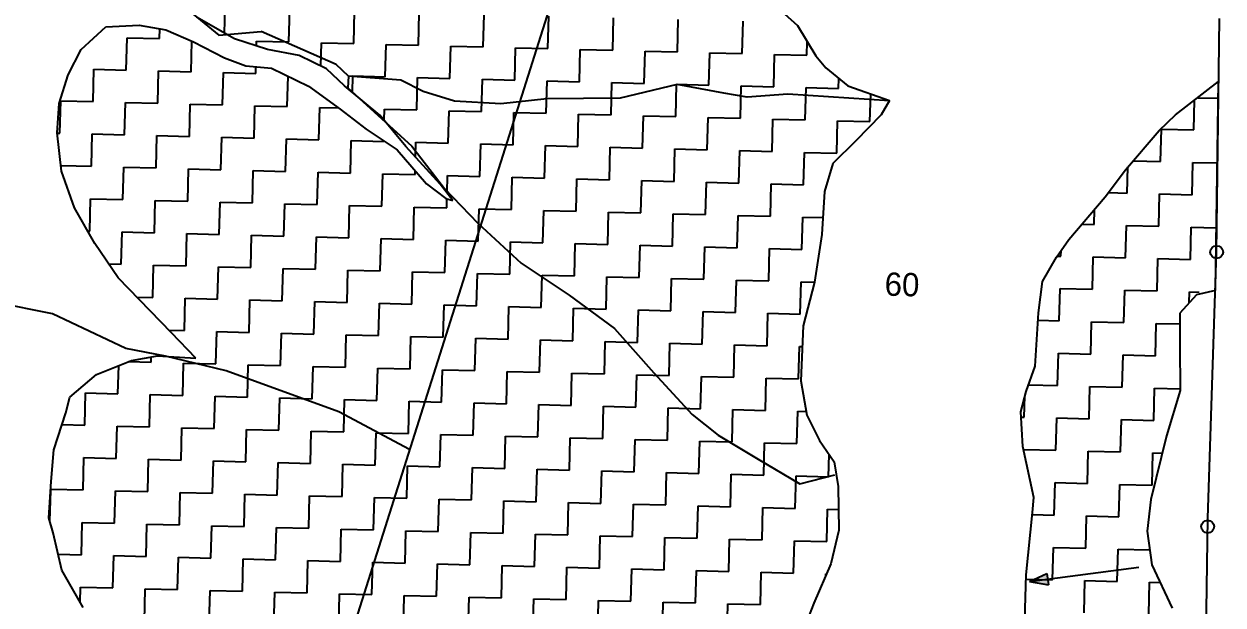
# Model space of a CAD drawing. Header units: metres. Extents: x 295068 to 298038, y 2018465 to 2021372.
# Drawn here: x 297492.8 to 297958.2, y 2019450.1 to 2019675.7 of the extents above; entities that cross this region are included whole.
import ezdxf
from ezdxf.enums import TextEntityAlignment as Align

# ---------------------------------------------------------------- set-up
doc = ezdxf.new("R2010")
doc.units = ezdxf.units.M
doc.header["$MEASUREMENT"] = 0
for name, color, linetype in [('LINE_WATER', 4, 'Continuous'), ('POLY_HATCH', 12, 'Continuous'), ('POLY_PARCEL', 6, 'Continuous'), ('TEXT_PARCEL', 7, 'Continuous'), ('V_BOUND_LINE', 7, 'Continuous')]:
    doc.layers.add(name, color=color, linetype=linetype)
doc.styles.add('TEXT_MAP', font='', dxfattribs={"height": 2.5})
doc.styles.get('TEXT_MAP').set_extended_font_data('Kruti Dev 050')

msp = doc.modelspace()

# ---------------------------------------------------------------- hatches: boundary and pattern name
h = msp.add_hatch(color=256)
h.paths.add_polyline_path([(297890.16, 2019460.13), (297889.88, 2019462.29), (297883.11, 2019459.2)])
h.paths.add_polyline_path([(297883.11, 2019459.2), (297890.45, 2019457.97), (297890.16, 2019460.13)])

# ---------------------------------------------------------------- linework, layer by layer
for points in [[(297883.11, 2019459.2), (297925.6, 2019464.79)], [(297883.11, 2019459.2), (297889.88, 2019462.29)], [(297889.88, 2019462.29), (297890.45, 2019457.97)], [(297883.11, 2019459.2), (297890.45, 2019457.97)]]:
    msp.add_lwpolyline(points)
for centre in [(297955.77, 2019587.1), (297952.3, 2019480.5)]:
    msp.add_circle(centre, 2.48)
at = {"layer": 'LINE_WATER'}
for p, q in [((297535.45, 2019698.35), (297568.45, 2019671.32)), ((297568.45, 2019671.32), (297584.89, 2019672.82)), ((297613.99, 2019659.89), (297584.89, 2019672.82)), ((297618.73, 2019655.46), (297613.99, 2019659.89)), ((297618.73, 2019655.46), (297618.52, 2019650.83)), ((297639.1, 2019653.87), (297618.73, 2019655.46)), ((297647.74, 2019649.41), (297639.1, 2019653.87)), ((297618.52, 2019650.83), (297643.32, 2019628.24)), ((297659.84, 2019645.66), (297647.74, 2019649.41)), ((297746.31, 2019652.15), (297724.17, 2019646.9)), ((297764.52, 2019648.77), (297746.31, 2019652.15)), ((297773.49, 2019647.21), (297764.52, 2019648.77)), ((297789.24, 2019648.48), (297773.49, 2019647.21)), ((297828.83, 2019645.88), (297789.24, 2019648.48)), ((297677.84, 2019644.66), (297659.84, 2019645.66)), ((297695.8, 2019646.57), (297677.84, 2019644.66)), ((297724.17, 2019646.9), (297695.8, 2019646.57)), ((297643.32, 2019628.24), (297656.01, 2019611.76)), ((297656.01, 2019611.76), (297669.01, 2019598.38)), ((297669.01, 2019598.38), (297685.81, 2019582.8)), ((297685.81, 2019582.8), (297704.4, 2019570.41)), ((297704.4, 2019570.41), (297722.02, 2019557.45)), ((297503.88, 2019563.18), (297481.58, 2019567.59)), ((297532.36, 2019549.65), (297503.88, 2019563.18)), ((297722.02, 2019557.45), (297737.24, 2019540.21)), ((297547.65, 2019546.7), (297532.36, 2019549.65)), ((297571.2, 2019540.97), (297547.65, 2019546.7)), ((297614.98, 2019525.13), (297571.2, 2019540.97)), ((297737.24, 2019540.21), (297752.19, 2019524.07)), ((297642.48, 2019510.52), (297614.98, 2019525.13)), ((297752.19, 2019524.07), (297762.2, 2019515.98)), ((297762.2, 2019515.98), (297777.81, 2019506.73)), ((297777.81, 2019506.73), (297793.96, 2019497.07)), ((297793.96, 2019497.07), (297807.51, 2019500.63))]:
    msp.add_line(p, q, dxfattribs=at)
at = {"layer": 'POLY_HATCH', "linetype": 'Continuous'}
for p, q in [((297570.58, 2019672.15), (297570.83, 2019681.94)), ((297595.64, 2019668.73), (297595.97, 2019681.3)), ((297620.78, 2019668.08), (297621.1, 2019680.65)), ((297645.91, 2019667.43), (297646.23, 2019680)), ((297671.04, 2019666.78), (297671.37, 2019679.35)), ((297696.18, 2019666.14), (297696.5, 2019678.7)), ((297721.31, 2019665.49), (297721.63, 2019678.05)), ((297746.44, 2019664.84), (297746.77, 2019677.41)), ((297771.58, 2019664.19), (297771.9, 2019676.76)), ((297545.38, 2019670.03), (297545.48, 2019673.84)), ((297532.49, 2019657.78), (297532.81, 2019670.35)), ((297532.81, 2019670.35), (297545.38, 2019670.03)), ((297557.62, 2019657.13), (297557.93, 2019669.03)), ((297583.03, 2019667.2), (297583.08, 2019669.05)), ((297583.08, 2019669.05), (297595.64, 2019668.73)), ((297607.98, 2019659.33), (297608.21, 2019668.4)), ((297608.21, 2019668.4), (297620.78, 2019668.08)), ((297633.02, 2019655.19), (297633.34, 2019667.76)), ((297633.34, 2019667.76), (297645.91, 2019667.43)), ((297658.15, 2019654.54), (297658.48, 2019667.11)), ((297658.48, 2019667.11), (297671.04, 2019666.78)), ((297683.29, 2019653.89), (297683.61, 2019666.46)), ((297683.61, 2019666.46), (297696.18, 2019666.14)), ((297796.71, 2019663.54), (297796.85, 2019668.81)), ((297708.42, 2019653.25), (297708.74, 2019665.81)), ((297708.74, 2019665.81), (297721.31, 2019665.49)), ((297733.55, 2019652.6), (297733.88, 2019665.16)), ((297733.88, 2019665.16), (297746.44, 2019664.84)), ((297758.69, 2019651.95), (297759.01, 2019664.52)), ((297759.01, 2019664.52), (297771.58, 2019664.19)), ((297783.82, 2019651.3), (297784.14, 2019663.87)), ((297784.14, 2019663.87), (297796.71, 2019663.54)), ((297519.6, 2019645.54), (297519.92, 2019658.11)), ((297519.92, 2019658.11), (297532.49, 2019657.78)), ((297544.73, 2019644.89), (297545.05, 2019657.46)), ((297545.05, 2019657.46), (297557.62, 2019657.13)), ((297582.75, 2019656.49), (297582.82, 2019659.11)), ((297569.86, 2019644.24), (297570.19, 2019656.81)), ((297570.19, 2019656.81), (297582.75, 2019656.49)), ((297595, 2019643.6), (297595.3, 2019655.39)), ((297620.29, 2019649.06), (297620.45, 2019655.51)), ((297620.45, 2019655.51), (297633.02, 2019655.19)), ((297645.26, 2019642.3), (297645.59, 2019654.87)), ((297645.59, 2019654.87), (297658.15, 2019654.54)), ((297670.4, 2019641.65), (297670.72, 2019654.22)), ((297670.72, 2019654.22), (297683.29, 2019653.89)), ((297695.53, 2019641), (297695.85, 2019653.57)), ((297695.85, 2019653.57), (297708.42, 2019653.25)), ((297720.66, 2019640.35), (297720.99, 2019652.92)), ((297720.99, 2019652.92), (297733.55, 2019652.6)), ((297745.8, 2019639.71), (297746.12, 2019652.27)), ((297746.12, 2019652.27), (297758.69, 2019651.95)), ((297808.95, 2019650.65), (297809.05, 2019654.57)), ((297770.93, 2019639.06), (297771.25, 2019651.62)), ((297771.25, 2019651.62), (297783.82, 2019651.3)), ((297796.06, 2019638.41), (297796.39, 2019650.98)), ((297796.39, 2019650.98), (297808.95, 2019650.65)), ((297821.2, 2019637.76), (297821.47, 2019648.55)), ((297506.7, 2019633.3), (297507.03, 2019645.86)), ((297507.03, 2019645.86), (297519.6, 2019645.54)), ((297531.84, 2019632.65), (297532.16, 2019645.22)), ((297532.16, 2019645.22), (297544.73, 2019644.89)), ((297556.97, 2019632), (297557.3, 2019644.57)), ((297557.3, 2019644.57), (297569.86, 2019644.24)), ((297582.1, 2019631.35), (297582.43, 2019643.92)), ((297582.43, 2019643.92), (297595, 2019643.6)), ((297607.24, 2019630.7), (297607.56, 2019643.27)), ((297607.56, 2019643.27), (297614.89, 2019643.08)), ((297946.86, 2019634.52), (297947.16, 2019646.09)), ((297948.41, 2019647.06), (297956.45, 2019646.85)), ((297632.58, 2019638.29), (297632.7, 2019642.62)), ((297632.7, 2019642.62), (297645.26, 2019642.3)), ((297657.5, 2019629.41), (297657.83, 2019641.97)), ((297657.83, 2019641.97), (297670.4, 2019641.65)), ((297682.64, 2019628.76), (297682.96, 2019641.33)), ((297682.96, 2019641.33), (297695.53, 2019641)), ((297707.77, 2019628.11), (297708.1, 2019640.68)), ((297708.1, 2019640.68), (297720.66, 2019640.35)), ((297732.91, 2019627.46), (297733.23, 2019640.03)), ((297733.23, 2019640.03), (297745.8, 2019639.71)), ((297758.04, 2019626.82), (297758.36, 2019639.38)), ((297758.36, 2019639.38), (297770.93, 2019639.06)), ((297783.17, 2019626.17), (297783.5, 2019638.73)), ((297783.5, 2019638.73), (297796.06, 2019638.41)), ((297808.31, 2019625.52), (297808.63, 2019638.09)), ((297808.63, 2019638.09), (297821.2, 2019637.76)), ((297933.97, 2019622.28), (297934.3, 2019634.84)), ((297934.3, 2019634.84), (297946.86, 2019634.52)), ((297505.64, 2019633.32), (297506.7, 2019633.3)), ((297518.95, 2019620.41), (297519.27, 2019632.97)), ((297519.27, 2019632.97), (297531.84, 2019632.65)), ((297544.08, 2019619.76), (297544.4, 2019632.32)), ((297544.4, 2019632.32), (297556.97, 2019632)), ((297569.21, 2019619.11), (297569.54, 2019631.68)), ((297569.54, 2019631.68), (297582.1, 2019631.35)), ((297594.35, 2019618.46), (297594.67, 2019631.03)), ((297594.67, 2019631.03), (297607.24, 2019630.7)), ((297619.48, 2019617.81), (297619.8, 2019630.38)), ((297619.8, 2019630.38), (297632.37, 2019630.06)), ((297632.37, 2019630.06), (297632.38, 2019630.36)), ((297644.79, 2019623.98), (297644.94, 2019629.73)), ((297644.94, 2019629.73), (297657.5, 2019629.41)), ((297669.75, 2019616.52), (297670.07, 2019629.08)), ((297670.07, 2019629.08), (297682.64, 2019628.76)), ((297694.88, 2019615.87), (297695.2, 2019628.44)), ((297695.2, 2019628.44), (297707.77, 2019628.11)), ((297720.01, 2019615.22), (297720.34, 2019627.79)), ((297720.34, 2019627.79), (297732.91, 2019627.46)), ((297745.15, 2019614.57), (297745.47, 2019627.14)), ((297745.47, 2019627.14), (297758.04, 2019626.82)), ((297770.28, 2019613.92), (297770.61, 2019626.49)), ((297770.61, 2019626.49), (297783.17, 2019626.17)), ((297795.41, 2019613.28), (297795.74, 2019625.84)), ((297795.74, 2019625.84), (297808.31, 2019625.52)), ((297507.05, 2019620.71), (297518.95, 2019620.41)), ((297531.19, 2019607.52), (297531.51, 2019620.08)), ((297531.51, 2019620.08), (297544.08, 2019619.76)), ((297921.08, 2019610.04), (297921.34, 2019620.16)), ((297923.39, 2019622.55), (297933.97, 2019622.28)), ((297946.22, 2019609.39), (297946.54, 2019621.95)), ((297946.54, 2019621.95), (297956.05, 2019621.71)), ((297556.32, 2019606.87), (297556.65, 2019619.43)), ((297556.65, 2019619.43), (297569.21, 2019619.11)), ((297581.46, 2019606.22), (297581.78, 2019618.79)), ((297581.78, 2019618.79), (297594.35, 2019618.46)), ((297606.59, 2019605.57), (297606.91, 2019618.14)), ((297606.91, 2019618.14), (297619.48, 2019617.81)), ((297631.72, 2019604.92), (297632.05, 2019617.49)), ((297632.05, 2019617.49), (297644.61, 2019617.17)), ((297644.61, 2019617.17), (297644.65, 2019618.74)), ((297657.01, 2019610.09), (297657.18, 2019616.84)), ((297657.18, 2019616.84), (297669.75, 2019616.52)), ((297681.99, 2019603.63), (297682.31, 2019616.19)), ((297682.31, 2019616.19), (297694.88, 2019615.87)), ((297707.12, 2019602.98), (297707.45, 2019615.54)), ((297707.45, 2019615.54), (297720.01, 2019615.22)), ((297732.26, 2019602.33), (297732.58, 2019614.9)), ((297732.58, 2019614.9), (297745.15, 2019614.57)), ((297757.39, 2019601.68), (297757.71, 2019614.25)), ((297757.71, 2019614.25), (297770.28, 2019613.92)), ((297782.52, 2019601.03), (297782.85, 2019613.6)), ((297782.85, 2019613.6), (297795.41, 2019613.28)), ((297518.3, 2019595.27), (297518.62, 2019607.84)), ((297518.62, 2019607.84), (297531.19, 2019607.52)), ((297543.43, 2019594.62), (297543.76, 2019607.19)), ((297543.76, 2019607.19), (297556.32, 2019606.87)), ((297568.57, 2019593.98), (297568.89, 2019606.54)), ((297568.89, 2019606.54), (297581.46, 2019606.22)), ((297593.7, 2019593.33), (297594.02, 2019605.9)), ((297594.02, 2019605.9), (297606.59, 2019605.57)), ((297656.86, 2019604.27), (297656.95, 2019607.82)), ((297913.79, 2019610.22), (297921.08, 2019610.04)), ((297933.32, 2019597.14), (297933.65, 2019609.71)), ((297933.65, 2019609.71), (297946.22, 2019609.39)), ((297618.83, 2019592.68), (297619.16, 2019605.25)), ((297619.16, 2019605.25), (297631.72, 2019604.92)), ((297643.97, 2019592.03), (297644.29, 2019604.6)), ((297644.29, 2019604.6), (297656.86, 2019604.27)), ((297669.1, 2019591.38), (297669.42, 2019603.95)), ((297669.42, 2019603.95), (297681.99, 2019603.63)), ((297694.23, 2019590.74), (297694.56, 2019603.3)), ((297694.56, 2019603.3), (297707.12, 2019602.98)), ((297719.37, 2019590.09), (297719.69, 2019602.65)), ((297719.69, 2019602.65), (297732.26, 2019602.33)), ((297744.5, 2019589.44), (297744.82, 2019602.01)), ((297744.82, 2019602.01), (297757.39, 2019601.68)), ((297769.63, 2019588.79), (297769.96, 2019601.36)), ((297769.96, 2019601.36), (297782.52, 2019601.03)), ((297908.19, 2019597.79), (297908.34, 2019603.6)), ((297794.77, 2019588.14), (297795.09, 2019600.71)), ((297795.09, 2019600.71), (297802.89, 2019600.51)), ((297903.51, 2019597.91), (297908.19, 2019597.79)), ((297920.43, 2019584.9), (297920.76, 2019597.47)), ((297920.76, 2019597.47), (297933.32, 2019597.14)), ((297945.57, 2019584.25), (297945.89, 2019596.82)), ((297945.89, 2019596.82), (297955.66, 2019596.57)), ((297517.53, 2019595.29), (297518.3, 2019595.27)), ((297530.54, 2019582.38), (297530.87, 2019594.95)), ((297530.87, 2019594.95), (297543.43, 2019594.62)), ((297555.67, 2019581.73), (297556, 2019594.3)), ((297556, 2019594.3), (297568.57, 2019593.98)), ((297580.81, 2019581.09), (297581.13, 2019593.65)), ((297581.13, 2019593.65), (297593.7, 2019593.33)), ((297605.94, 2019580.44), (297606.27, 2019593)), ((297606.27, 2019593), (297618.83, 2019592.68)), ((297631.07, 2019579.79), (297631.4, 2019592.36)), ((297631.4, 2019592.36), (297643.97, 2019592.03)), ((297656.21, 2019579.14), (297656.53, 2019591.71)), ((297656.53, 2019591.71), (297669.1, 2019591.38)), ((297681.34, 2019578.49), (297681.67, 2019591.06)), ((297681.67, 2019591.06), (297694.23, 2019590.74)), ((297706.48, 2019577.84), (297706.8, 2019590.41)), ((297706.8, 2019590.41), (297719.37, 2019590.09)), ((297731.61, 2019577.2), (297731.93, 2019589.76)), ((297731.93, 2019589.76), (297744.5, 2019589.44)), ((297756.74, 2019576.55), (297757.07, 2019589.12)), ((297757.07, 2019589.12), (297769.63, 2019588.79)), ((297781.88, 2019575.9), (297782.2, 2019588.47)), ((297782.2, 2019588.47), (297794.77, 2019588.14)), ((297895.3, 2019585.55), (297895.35, 2019587.54)), ((297525.68, 2019582.51), (297530.54, 2019582.38)), ((297893.97, 2019585.58), (297895.3, 2019585.55)), ((297907.54, 2019572.66), (297907.87, 2019585.23)), ((297907.87, 2019585.23), (297920.43, 2019584.9)), ((297932.68, 2019572.01), (297933, 2019584.58)), ((297933, 2019584.58), (297945.57, 2019584.25)), ((297542.78, 2019569.49), (297543.11, 2019582.06)), ((297543.11, 2019582.06), (297555.67, 2019581.73)), ((297567.92, 2019568.84), (297568.24, 2019581.41)), ((297568.24, 2019581.41), (297580.81, 2019581.09)), ((297593.05, 2019568.19), (297593.37, 2019580.76)), ((297593.37, 2019580.76), (297605.94, 2019580.44)), ((297618.18, 2019567.55), (297618.51, 2019580.11)), ((297618.51, 2019580.11), (297631.07, 2019579.79)), ((297643.32, 2019566.9), (297643.64, 2019579.47)), ((297643.64, 2019579.47), (297656.21, 2019579.14)), ((297668.45, 2019566.25), (297668.78, 2019578.82)), ((297668.78, 2019578.82), (297681.34, 2019578.49)), ((297693.58, 2019565.6), (297693.91, 2019578.17)), ((297693.91, 2019578.17), (297706.48, 2019577.84)), ((297718.72, 2019564.95), (297719.04, 2019577.52)), ((297719.04, 2019577.52), (297731.61, 2019577.2)), ((297743.85, 2019564.31), (297744.18, 2019576.87)), ((297744.18, 2019576.87), (297756.74, 2019576.55)), ((297768.98, 2019563.66), (297769.31, 2019576.22)), ((297769.31, 2019576.22), (297781.88, 2019575.9)), ((297794.12, 2019563.01), (297794.44, 2019575.58)), ((297794.44, 2019575.58), (297799.67, 2019575.44)), ((297536.57, 2019569.65), (297542.78, 2019569.49)), ((297555.03, 2019556.6), (297555.35, 2019569.17)), ((297555.35, 2019569.17), (297567.92, 2019568.84)), ((297580.16, 2019555.95), (297580.48, 2019568.52)), ((297580.48, 2019568.52), (297593.05, 2019568.19)), ((297894.65, 2019560.42), (297894.98, 2019572.98)), ((297894.98, 2019572.98), (297907.54, 2019572.66)), ((297919.79, 2019559.77), (297920.11, 2019572.34)), ((297920.11, 2019572.34), (297932.68, 2019572.01)), ((297945.13, 2019567.36), (297945.24, 2019571.69)), ((297945.24, 2019571.69), (297948.93, 2019571.59)), ((297605.29, 2019555.3), (297605.62, 2019567.87)), ((297605.62, 2019567.87), (297618.18, 2019567.55)), ((297630.43, 2019554.66), (297630.75, 2019567.22)), ((297630.75, 2019567.22), (297643.32, 2019566.9)), ((297655.56, 2019554.01), (297655.88, 2019566.57)), ((297655.88, 2019566.57), (297668.45, 2019566.25)), ((297680.69, 2019553.36), (297681.02, 2019565.93)), ((297681.02, 2019565.93), (297693.58, 2019565.6)), ((297705.83, 2019552.71), (297706.15, 2019565.28)), ((297706.15, 2019565.28), (297718.72, 2019564.95)), ((297730.96, 2019552.06), (297731.28, 2019564.63)), ((297731.28, 2019564.63), (297743.85, 2019564.31)), ((297756.09, 2019551.41), (297756.42, 2019563.98)), ((297756.42, 2019563.98), (297768.98, 2019563.66)), ((297781.23, 2019550.77), (297781.55, 2019563.33)), ((297781.55, 2019563.33), (297794.12, 2019563.01)), ((297886.45, 2019560.63), (297894.65, 2019560.42)), ((297906.89, 2019547.53), (297907.22, 2019560.09)), ((297907.22, 2019560.09), (297919.79, 2019559.77)), ((297932.03, 2019546.88), (297932.35, 2019559.44)), ((297932.35, 2019559.44), (297941.44, 2019559.21)), ((297549.04, 2019556.76), (297555.03, 2019556.6)), ((297567.27, 2019543.71), (297567.59, 2019556.28)), ((297567.59, 2019556.28), (297580.16, 2019555.95)), ((297592.4, 2019543.06), (297592.73, 2019555.63)), ((297592.73, 2019555.63), (297605.29, 2019555.3)), ((297617.54, 2019542.41), (297617.86, 2019554.98)), ((297617.86, 2019554.98), (297630.43, 2019554.66)), ((297642.67, 2019541.77), (297642.99, 2019554.33)), ((297642.99, 2019554.33), (297655.56, 2019554.01)), ((297667.8, 2019541.12), (297668.13, 2019553.68)), ((297668.13, 2019553.68), (297680.69, 2019553.36)), ((297692.94, 2019540.47), (297693.26, 2019553.04)), ((297693.26, 2019553.04), (297705.83, 2019552.71)), ((297718.07, 2019539.82), (297718.39, 2019552.39)), ((297718.39, 2019552.39), (297730.96, 2019552.06)), ((297743.2, 2019539.17), (297743.53, 2019551.74)), ((297743.53, 2019551.74), (297756.09, 2019551.41)), ((297768.34, 2019538.52), (297768.66, 2019551.09)), ((297768.66, 2019551.09), (297781.23, 2019550.77)), ((297793.47, 2019537.88), (297793.79, 2019550.44)), ((297793.79, 2019550.44), (297794.91, 2019550.41)), ((297542.14, 2019544.36), (297542.19, 2019546.39)), ((297894, 2019535.28), (297894.33, 2019547.85)), ((297894.33, 2019547.85), (297906.89, 2019547.53)), ((297919.14, 2019534.63), (297919.46, 2019547.2)), ((297919.46, 2019547.2), (297932.03, 2019546.88)), ((297529.24, 2019532.12), (297529.53, 2019543.04)), ((297533.38, 2019544.58), (297542.14, 2019544.36)), ((297554.38, 2019531.47), (297554.7, 2019544.03)), ((297554.7, 2019544.03), (297567.27, 2019543.71)), ((297579.51, 2019530.82), (297579.84, 2019543.39)), ((297579.84, 2019543.39), (297592.4, 2019543.06)), ((297604.65, 2019530.17), (297604.97, 2019542.74)), ((297604.97, 2019542.74), (297617.54, 2019542.41)), ((297629.78, 2019529.52), (297630.1, 2019542.09)), ((297630.1, 2019542.09), (297642.67, 2019541.77)), ((297654.91, 2019528.87), (297655.24, 2019541.44)), ((297655.24, 2019541.44), (297667.8, 2019541.12)), ((297680.05, 2019528.23), (297680.37, 2019540.79)), ((297680.37, 2019540.79), (297692.94, 2019540.47)), ((297705.18, 2019527.58), (297705.5, 2019540.14)), ((297705.5, 2019540.14), (297718.07, 2019539.82)), ((297730.31, 2019526.93), (297730.64, 2019539.5)), ((297730.64, 2019539.5), (297743.2, 2019539.17)), ((297755.45, 2019526.28), (297755.77, 2019538.85)), ((297755.77, 2019538.85), (297768.34, 2019538.52)), ((297780.58, 2019525.63), (297780.9, 2019538.2)), ((297780.9, 2019538.2), (297793.47, 2019537.88)), ((297516.35, 2019519.87), (297516.68, 2019532.44)), ((297516.68, 2019532.44), (297529.24, 2019532.12)), ((297541.49, 2019519.22), (297541.81, 2019531.79)), ((297541.81, 2019531.79), (297554.38, 2019531.47)), ((297881.11, 2019523.04), (297881.32, 2019531.21)), ((297882.73, 2019535.57), (297894, 2019535.28)), ((297906.25, 2019522.39), (297906.57, 2019534.96)), ((297906.57, 2019534.96), (297919.14, 2019534.63)), ((297931.38, 2019521.74), (297931.7, 2019534.31)), ((297931.7, 2019534.31), (297941.56, 2019534.06)), ((297566.62, 2019518.58), (297566.95, 2019531.14)), ((297566.95, 2019531.14), (297579.51, 2019530.82)), ((297591.75, 2019517.93), (297592.08, 2019530.49)), ((297592.08, 2019530.49), (297604.65, 2019530.17)), ((297616.89, 2019517.28), (297617.21, 2019529.85)), ((297617.21, 2019529.85), (297629.78, 2019529.52)), ((297642.02, 2019516.63), (297642.35, 2019529.2)), ((297642.35, 2019529.2), (297654.91, 2019528.87)), ((297667.15, 2019515.98), (297667.48, 2019528.55)), ((297667.48, 2019528.55), (297680.05, 2019528.23)), ((297692.29, 2019515.34), (297692.61, 2019527.9)), ((297692.61, 2019527.9), (297705.18, 2019527.58)), ((297717.42, 2019514.69), (297717.75, 2019527.25)), ((297717.75, 2019527.25), (297730.31, 2019526.93)), ((297742.55, 2019514.04), (297742.88, 2019526.61)), ((297742.88, 2019526.61), (297755.45, 2019526.28)), ((297767.69, 2019513.39), (297768.01, 2019525.96)), ((297768.01, 2019525.96), (297780.58, 2019525.63)), ((297792.82, 2019512.74), (297793.15, 2019525.31)), ((297793.15, 2019525.31), (297796.41, 2019525.23)), ((297879.85, 2019523.07), (297881.11, 2019523.04)), ((297893.36, 2019510.15), (297893.68, 2019522.72)), ((297893.68, 2019522.72), (297906.25, 2019522.39)), ((297918.49, 2019509.5), (297918.81, 2019522.07)), ((297918.81, 2019522.07), (297931.38, 2019521.74)), ((297507.5, 2019520.1), (297516.35, 2019519.87)), ((297528.6, 2019506.98), (297528.92, 2019519.55)), ((297528.92, 2019519.55), (297541.49, 2019519.22)), ((297553.73, 2019506.33), (297554.05, 2019518.9)), ((297554.05, 2019518.9), (297566.62, 2019518.58)), ((297578.86, 2019505.69), (297579.19, 2019518.25)), ((297579.19, 2019518.25), (297591.75, 2019517.93)), ((297604, 2019505.04), (297604.32, 2019517.6)), ((297604.32, 2019517.6), (297616.89, 2019517.28)), ((297629.13, 2019504.39), (297629.45, 2019516.96)), ((297629.45, 2019516.96), (297642.02, 2019516.63)), ((297654.26, 2019503.74), (297654.59, 2019516.31)), ((297654.59, 2019516.31), (297667.15, 2019515.98)), ((297679.4, 2019503.09), (297679.72, 2019515.66)), ((297679.72, 2019515.66), (297692.29, 2019515.34)), ((297704.53, 2019502.44), (297704.85, 2019515.01)), ((297704.85, 2019515.01), (297717.42, 2019514.69)), ((297729.66, 2019501.8), (297729.99, 2019514.36)), ((297729.99, 2019514.36), (297742.55, 2019514.04)), ((297754.8, 2019501.15), (297755.12, 2019513.71)), ((297755.12, 2019513.71), (297767.69, 2019513.39)), ((297779.93, 2019500.5), (297780.26, 2019513.07)), ((297780.26, 2019513.07), (297792.82, 2019512.74)), ((297805.06, 2019499.85), (297805.29, 2019508.49)), ((297880.78, 2019510.31), (297880.79, 2019510.47)), ((297880.79, 2019510.47), (297893.36, 2019510.15)), ((297905.6, 2019497.26), (297905.92, 2019509.83)), ((297905.92, 2019509.83), (297918.49, 2019509.5)), ((297930.73, 2019496.61), (297931.06, 2019509.18)), ((297931.06, 2019509.18), (297934.62, 2019509.09)), ((297515.71, 2019494.74), (297516.03, 2019507.31)), ((297516.03, 2019507.31), (297528.6, 2019506.98)), ((297540.84, 2019494.09), (297541.16, 2019506.66)), ((297541.16, 2019506.66), (297553.73, 2019506.33)), ((297565.97, 2019493.44), (297566.3, 2019506.01)), ((297566.3, 2019506.01), (297578.86, 2019505.69)), ((297591.11, 2019492.79), (297591.43, 2019505.36)), ((297591.43, 2019505.36), (297604, 2019505.04)), ((297616.24, 2019492.15), (297616.56, 2019504.71)), ((297616.56, 2019504.71), (297629.13, 2019504.39)), ((297641.37, 2019491.5), (297641.7, 2019504.07)), ((297641.7, 2019504.07), (297654.26, 2019503.74)), ((297666.51, 2019490.85), (297666.83, 2019503.42)), ((297666.83, 2019503.42), (297679.4, 2019503.09)), ((297691.64, 2019490.2), (297691.96, 2019502.77)), ((297691.96, 2019502.77), (297704.53, 2019502.44)), ((297716.77, 2019489.55), (297717.1, 2019502.12)), ((297717.1, 2019502.12), (297729.66, 2019501.8)), ((297741.91, 2019488.91), (297742.23, 2019501.47)), ((297742.23, 2019501.47), (297754.8, 2019501.15)), ((297767.04, 2019488.26), (297767.36, 2019500.82)), ((297767.36, 2019500.82), (297779.93, 2019500.5)), ((297792.17, 2019487.61), (297792.5, 2019500.18)), ((297792.5, 2019500.18), (297805.06, 2019499.85)), ((297502.82, 2019482.59), (297503.13, 2019494.56)), ((297503.16, 2019495.06), (297515.71, 2019494.74)), ((297527.95, 2019481.85), (297528.27, 2019494.42)), ((297528.27, 2019494.42), (297540.84, 2019494.09)), ((297892.71, 2019485.02), (297893.03, 2019497.58)), ((297893.03, 2019497.58), (297905.6, 2019497.26)), ((297917.84, 2019484.37), (297918.16, 2019496.93)), ((297918.16, 2019496.93), (297930.73, 2019496.61)), ((297553.08, 2019481.2), (297553.41, 2019493.77)), ((297553.41, 2019493.77), (297565.97, 2019493.44)), ((297578.22, 2019480.55), (297578.54, 2019493.12)), ((297578.54, 2019493.12), (297591.11, 2019492.79)), ((297603.35, 2019479.9), (297603.67, 2019492.47)), ((297603.67, 2019492.47), (297616.24, 2019492.15)), ((297628.48, 2019479.26), (297628.81, 2019491.82)), ((297628.81, 2019491.82), (297641.37, 2019491.5)), ((297653.62, 2019478.61), (297653.94, 2019491.17)), ((297653.94, 2019491.17), (297666.51, 2019490.85)), ((297678.75, 2019477.96), (297679.07, 2019490.53)), ((297679.07, 2019490.53), (297691.64, 2019490.2)), ((297703.88, 2019477.31), (297704.21, 2019489.88)), ((297704.21, 2019489.88), (297716.77, 2019489.55)), ((297729.02, 2019476.66), (297729.34, 2019489.23)), ((297729.34, 2019489.23), (297741.91, 2019488.91)), ((297754.15, 2019476.01), (297754.47, 2019488.58)), ((297754.47, 2019488.58), (297767.04, 2019488.26)), ((297779.28, 2019475.37), (297779.61, 2019487.93)), ((297779.61, 2019487.93), (297792.17, 2019487.61)), ((297804.42, 2019474.72), (297804.74, 2019487.29)), ((297804.74, 2019487.29), (297808.96, 2019487.18)), ((297884.18, 2019485.24), (297892.71, 2019485.02)), ((297904.95, 2019472.13), (297905.27, 2019484.69)), ((297905.27, 2019484.69), (297917.84, 2019484.37)), ((297515.06, 2019469.61), (297515.38, 2019482.17)), ((297515.38, 2019482.17), (297527.95, 2019481.85)), ((297540.19, 2019468.96), (297540.52, 2019481.52)), ((297540.52, 2019481.52), (297553.08, 2019481.2)), ((297565.32, 2019468.31), (297565.65, 2019480.88)), ((297565.65, 2019480.88), (297578.22, 2019480.55)), ((297590.46, 2019467.66), (297590.78, 2019480.23)), ((297590.78, 2019480.23), (297603.35, 2019479.9)), ((297615.59, 2019467.01), (297615.92, 2019479.58)), ((297615.92, 2019479.58), (297628.48, 2019479.26)), ((297640.72, 2019466.36), (297641.05, 2019478.93)), ((297641.05, 2019478.93), (297653.62, 2019478.61)), ((297665.86, 2019465.72), (297666.18, 2019478.28)), ((297666.18, 2019478.28), (297678.75, 2019477.96)), ((297690.99, 2019465.07), (297691.32, 2019477.64)), ((297691.32, 2019477.64), (297703.88, 2019477.31)), ((297716.13, 2019464.42), (297716.45, 2019476.99)), ((297716.45, 2019476.99), (297729.02, 2019476.66)), ((297741.26, 2019463.77), (297741.58, 2019476.34)), ((297741.58, 2019476.34), (297754.15, 2019476.01)), ((297766.39, 2019463.12), (297766.72, 2019475.69)), ((297766.72, 2019475.69), (297779.28, 2019475.37)), ((297791.53, 2019462.48), (297791.85, 2019475.04)), ((297791.85, 2019475.04), (297804.42, 2019474.72)), ((297892.06, 2019459.88), (297892.38, 2019472.45)), ((297892.38, 2019472.45), (297904.95, 2019472.13)), ((297917.19, 2019459.23), (297917.52, 2019471.8)), ((297917.52, 2019471.8), (297929.8, 2019471.48)), ((297506, 2019469.84), (297515.06, 2019469.61)), ((297527.3, 2019456.72), (297527.62, 2019469.28)), ((297527.62, 2019469.28), (297540.19, 2019468.96)), ((297552.43, 2019456.07), (297552.76, 2019468.63)), ((297552.76, 2019468.63), (297565.32, 2019468.31)), ((297577.57, 2019455.42), (297577.89, 2019467.99)), ((297577.89, 2019467.99), (297590.46, 2019467.66)), ((297602.7, 2019454.77), (297603.02, 2019467.34)), ((297603.02, 2019467.34), (297615.59, 2019467.01)), ((297627.83, 2019454.12), (297628.16, 2019466.69)), ((297628.16, 2019466.69), (297640.72, 2019466.36)), ((297652.97, 2019453.47), (297653.29, 2019466.04)), ((297653.29, 2019466.04), (297665.86, 2019465.72)), ((297678.1, 2019452.83), (297678.42, 2019465.39)), ((297678.42, 2019465.39), (297690.99, 2019465.07)), ((297703.23, 2019452.18), (297703.56, 2019464.74)), ((297703.56, 2019464.74), (297716.13, 2019464.42)), ((297728.37, 2019451.53), (297728.69, 2019464.1)), ((297728.69, 2019464.1), (297741.26, 2019463.77)), ((297753.5, 2019450.88), (297753.83, 2019463.45)), ((297753.83, 2019463.45), (297766.39, 2019463.12)), ((297778.63, 2019450.23), (297778.96, 2019462.8)), ((297778.96, 2019462.8), (297791.53, 2019462.48)), ((297804.08, 2019461.63), (297804.09, 2019462.15)), ((297804.09, 2019462.15), (297804.31, 2019462.15)), ((297514.58, 2019451.2), (297514.73, 2019457.04)), ((297514.73, 2019457.04), (297527.3, 2019456.72)), ((297881.75, 2019460.15), (297892.06, 2019459.88)), ((297904.3, 2019446.99), (297904.63, 2019459.56)), ((297904.63, 2019459.56), (297917.19, 2019459.23)), ((297929.44, 2019446.34), (297929.76, 2019458.91)), ((297929.76, 2019458.91), (297933.86, 2019458.8)), ((297539.54, 2019443.82), (297539.87, 2019456.39)), ((297539.87, 2019456.39), (297552.43, 2019456.07)), ((297564.68, 2019443.18), (297565, 2019455.74)), ((297565, 2019455.74), (297577.57, 2019455.42)), ((297589.81, 2019442.53), (297590.13, 2019455.09)), ((297590.13, 2019455.09), (297602.7, 2019454.77)), ((297614.94, 2019441.88), (297615.27, 2019454.45)), ((297615.27, 2019454.45), (297627.83, 2019454.12)), ((297640.08, 2019441.23), (297640.4, 2019453.8)), ((297640.4, 2019453.8), (297652.97, 2019453.47)), ((297665.21, 2019440.58), (297665.53, 2019453.15)), ((297665.53, 2019453.15), (297678.1, 2019452.83)), ((297690.34, 2019439.94), (297690.67, 2019452.5)), ((297690.67, 2019452.5), (297703.23, 2019452.18)), ((297715.48, 2019439.29), (297715.8, 2019451.85)), ((297715.8, 2019451.85), (297728.37, 2019451.53)), ((297740.61, 2019438.64), (297740.93, 2019451.21)), ((297740.93, 2019451.21), (297753.5, 2019450.88)), ((297765.74, 2019437.99), (297766.07, 2019450.56)), ((297766.07, 2019450.56), (297778.63, 2019450.23))]:
    msp.add_line(p, q, dxfattribs=at)
at = {"layer": 'POLY_HATCH'}
for p, q in [((297784.28, 2019683.01), (297793.03, 2019675.09)), ((297574.48, 2019669.95), (297559.7, 2019678.3)), ((297515.02, 2019665.73), (297524.49, 2019674.54)), ((297524.49, 2019674.54), (297537.5, 2019675.22)), ((297537.5, 2019675.22), (297547.89, 2019673.42)), ((297547.89, 2019673.42), (297558.64, 2019668.71)), ((297793.03, 2019675.09), (297800.22, 2019663.26)), ((297558.64, 2019668.71), (297570.63, 2019662.59)), ((297587.28, 2019665.83), (297574.48, 2019669.95)), ((297509.98, 2019655.95), (297515.02, 2019665.73)), ((297570.63, 2019662.59), (297578.93, 2019659.47)), ((297599.56, 2019663.43), (297587.28, 2019665.83)), ((297610.25, 2019658.22), (297599.56, 2019663.43)), ((297800.22, 2019663.26), (297804.05, 2019658.59)), ((297578.93, 2019659.47), (297588.88, 2019658.53)), ((297588.88, 2019658.53), (297603.24, 2019651.5)), ((297617.17, 2019651.64), (297610.25, 2019658.22)), ((297804.05, 2019658.59), (297812.62, 2019651.71)), ((297506.44, 2019644.76), (297509.98, 2019655.95)), ((297939.75, 2019640.34), (297956.55, 2019653.36)), ((297955.28, 2019572.17), (297956.55, 2019653.36)), ((297603.24, 2019651.5), (297615.5, 2019642.64)), ((297630.93, 2019640.28), (297617.17, 2019651.64)), ((297812.62, 2019651.71), (297828.8, 2019645.94)), ((297505.63, 2019633.38), (297506.44, 2019644.76)), ((297828.8, 2019645.94), (297825.53, 2019640.41)), ((297615.5, 2019642.64), (297625.56, 2019634.86)), ((297641.05, 2019628.08), (297630.93, 2019640.28)), ((297825.53, 2019640.41), (297815.69, 2019630.26)), ((297933.47, 2019634.32), (297939.75, 2019640.34)), ((297625.56, 2019634.86), (297637.67, 2019626.86)), ((297920.35, 2019619), (297933.47, 2019634.32)), ((297507.3, 2019618.47), (297505.63, 2019633.38)), ((297815.69, 2019630.26), (297806.72, 2019621.55)), ((297637.67, 2019626.86), (297649.04, 2019613.65)), ((297654.35, 2019613.51), (297641.05, 2019628.08)), ((297806.72, 2019621.55), (297803.53, 2019610.61)), ((297512.41, 2019604.33), (297507.3, 2019618.47)), ((297912.52, 2019608.52), (297920.35, 2019619)), ((297649.04, 2019613.65), (297656.48, 2019607.96)), ((297659.31, 2019607.12), (297654.35, 2019613.51)), ((297803.53, 2019610.61), (297802.47, 2019594)), ((297656.48, 2019607.96), (297659.31, 2019607.12)), ((297898.44, 2019591.94), (297912.52, 2019608.52)), ((297520.26, 2019590.46), (297512.41, 2019604.33)), ((297802.47, 2019594), (297799.67, 2019575.44)), ((297893.64, 2019585.11), (297898.44, 2019591.94)), ((297529.36, 2019577.12), (297520.26, 2019590.46)), ((297888.23, 2019575.67), (297893.64, 2019585.11)), ((297550.02, 2019555.74), (297529.36, 2019577.12)), ((297799.67, 2019575.44), (297795.28, 2019558.5)), ((297886.63, 2019563.56), (297888.23, 2019575.67)), ((297947.93, 2019570.47), (297941.53, 2019563.35)), ((297955.28, 2019572.17), (297947.93, 2019570.47)), ((297885.36, 2019542.78), (297886.63, 2019563.56)), ((297941.53, 2019563.35), (297941.48, 2019550.94)), ((297559.51, 2019545.93), (297550.02, 2019555.74)), ((297795.28, 2019558.5), (297794.31, 2019537.1)), ((297941.48, 2019550.94), (297941.56, 2019533.39)), ((297534.52, 2019545.04), (297544.65, 2019546.83)), ((297544.65, 2019546.83), (297559.51, 2019545.93)), ((297520.86, 2019539.58), (297534.52, 2019545.04)), ((297881.78, 2019532.98), (297885.36, 2019542.78)), ((297510.54, 2019530.79), (297520.86, 2019539.58)), ((297794.31, 2019537.1), (297796.66, 2019523.79)), ((297879.74, 2019525.11), (297881.78, 2019532.98)), ((297941.56, 2019533.39), (297936.25, 2019515.72)), ((297508.99, 2019524.71), (297510.54, 2019530.79)), ((297504.34, 2019510.31), (297508.99, 2019524.71)), ((297796.66, 2019523.79), (297801.61, 2019513.89)), ((297880.5, 2019511.65), (297879.74, 2019525.11)), ((297801.61, 2019513.89), (297807.23, 2019505.64)), ((297936.25, 2019515.72), (297930.2, 2019491.04)), ((297503.34, 2019498.03), (297504.34, 2019510.31)), ((297884.78, 2019491.83), (297880.5, 2019511.65)), ((297807.23, 2019505.64), (297808.86, 2019496.03)), ((297502.46, 2019483.88), (297503.34, 2019498.03)), ((297808.86, 2019496.03), (297809.05, 2019479.18)), ((297884.26, 2019486.02), (297884.78, 2019491.83)), ((297930.2, 2019491.04), (297928.79, 2019478.74)), ((297881.79, 2019461.77), (297884.26, 2019486.02)), ((297504.07, 2019478.08), (297502.46, 2019483.88)), ((297507.46, 2019463.64), (297504.07, 2019478.08)), ((297809.05, 2019479.18), (297805.99, 2019466)), ((297928.79, 2019478.74), (297930.61, 2019465.73)), ((297515.8, 2019449.07), (297507.46, 2019463.64)), ((297805.99, 2019466), (297799.35, 2019450.78)), ((297881.34, 2019444.28), (297881.79, 2019461.77)), ((297930.61, 2019465.73), (297938.55, 2019448.8)), ((297799.35, 2019450.78), (297793.33, 2019435.34))]:
    msp.add_line(p, q, dxfattribs=at)
at = {"layer": 'POLY_PARCEL'}
msp.add_line((297742.61, 2019826.51), (297614.71, 2019422.86), dxfattribs=at)
at = {"layer": 'V_BOUND_LINE', "ltscale": 10}
for p, q in [((297955.77, 2019587.1), (297956.84, 2019677.8)), ((297952.35, 2019483.77), (297955.77, 2019587.1)), ((297950.62, 2019368.18), (297952.35, 2019483.77))]:
    msp.add_line(p, q, dxfattribs=at)

# ---------------------------------------------------------------- texts
at = {"layer": 'TEXT_PARCEL', "style": 'TEXT_MAP'}
msp.add_text('60', height=9.051, rotation=358.5227, dxfattribs=at).set_placement((297833.53, 2019570.03), align=Align.CENTER)

doc.saveas('drawing.dxf')
